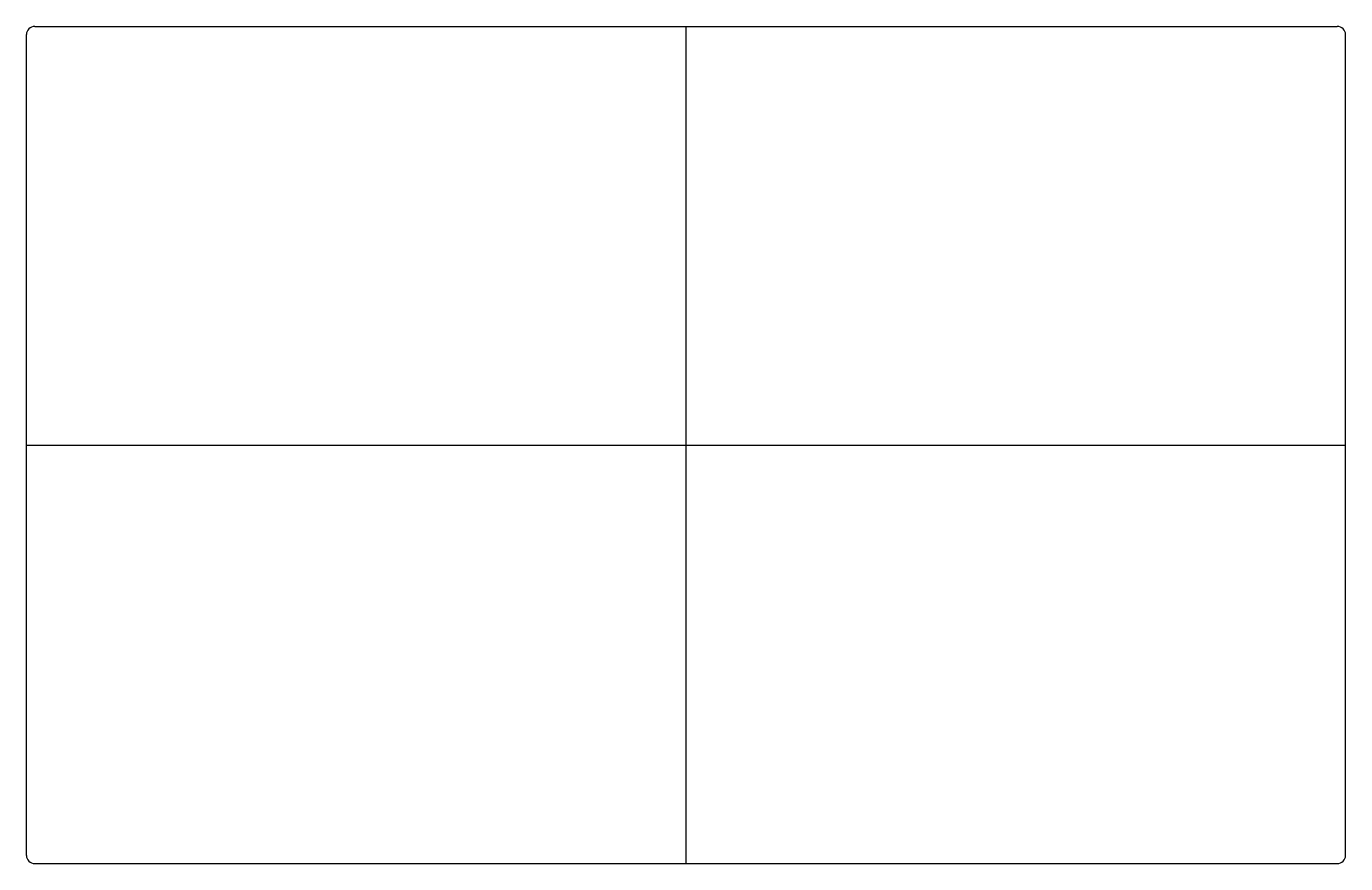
# Model space of a CAD drawing. Extents: x -39.8 to 39.8, y -25.2 to 25.2.
import ezdxf

# ---------------------------------------------------------------- set-up
doc = ezdxf.new("R2010")
doc.units = 0
doc.header["$LTSCALE"] = 0.5
doc.header["$MEASUREMENT"] = 0
doc.layers.add('OBJECT', color=7, linetype='CONTINUOUS')

msp = doc.modelspace()

# ---------------------------------------------------------------- linework, layer by layer
at = {"layer": 'OBJECT'}
for p, q in [((-39.75, -24.75), (-39.75, 24.75)), ((-39.25, 25.25), (39.25, 25.25)), ((0, -25.25), (0, 25.25)), ((39.75, -24.75), (39.75, 24.75)), ((-39.75, 0), (39.75, 0)), ((-39.25, -25.25), (39.25, -25.25))]:
    msp.add_line(p, q, dxfattribs=at)
for centre, start, end in [((-39.25, 24.75), 90, 180), ((39.25, 24.75), 0, 90), ((-39.25, -24.75), 180, 270), ((39.25, -24.75), 270, 0)]:
    msp.add_arc(centre, 0.5, start, end, dxfattribs=at)

doc.saveas('drawing.dxf')
